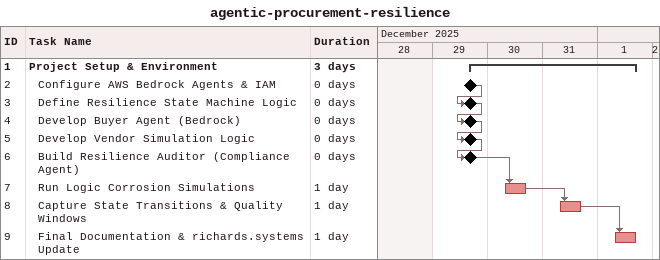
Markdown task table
agentic-procurement-resilience

| ID | Level | Task | Duration | Start | Finish | Predecessors |
|---|---|---|---|---|---|---|
| 1 | 1 | **Project Setup & Environment** | 3d | 2025-12-29 | 2026-01-01 |  |
| 2 | 2 | Configure AWS Bedrock Agents & IAM | 0d | 2025-12-29 | 2025-12-29 |  |
| 3 | 2 | Define Resilience State Machine Logic | 0d | 2025-12-29 | 2025-12-29 | 2 |
| 4 | 2 | Develop Buyer Agent (Bedrock) | 0d | 2025-12-29 | 2025-12-29 | 3 |
| 5 | 2 | Develop Vendor Simulation Logic | 0d | 2025-12-29 | 2025-12-29 | 4 |
| 6 | 2 | Build Resilience Auditor (Compliance Agent) | 0d | 2025-12-29 | 2025-12-29 | 5 |
| 7 | 2 | Run Logic Corrosion Simulations | 1d | 2025-12-30 | 2025-12-30 | 6 |
| 8 | 2 | Capture State Transitions & Quality Windows | 1d | 2025-12-31 | 2025-12-31 | 7 |
| 9 | 2 | Final Documentation & richards.systems Update | 1d | 2026-01-01 | 2026-01-01 | 8 |
